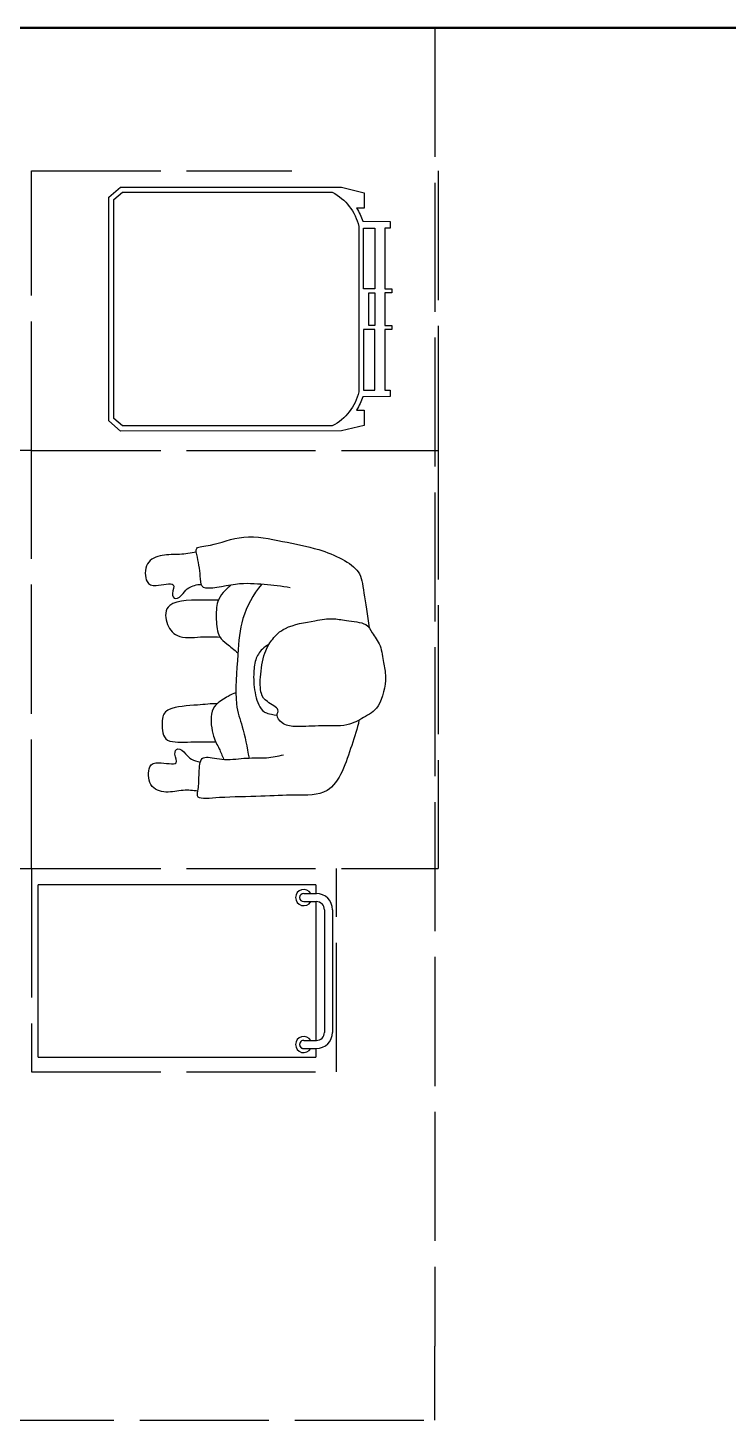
# Model space of a CAD drawing. Header units: millimetres. Extents: x 44692 to 333458, y -26854 to 14445.
# Drawn here: x 150120 to 151498, y -13217 to -10477 of the extents above; entities that cross this region are included whole.
import ezdxf

# ---------------------------------------------------------------- set-up
doc = ezdxf.new("R2010")
doc.units = ezdxf.units.MM
doc.header["$LTSCALE"] = 100
doc.linetypes.add('DASHEDX2', pattern=[3.048, 2.54, -0.508])
for name, color, linetype in [('Area circulacion', 50, 'DASHEDX2'), ('Area proceso', 90, 'DASHEDX2'), ('Personal', 171, 'Continuous'), ('Transporte semielaborado', 30, 'Continuous')]:
    doc.layers.add(name, color=color, linetype=linetype)
doc.layers.add('Paredes', color=7, linetype='Continuous', lineweight=50)

# ---------------------------------------------------------------- blocks, each defined once
blk = doc.blocks.new('pa17-16')
for points, knots in [([(5.62, 2.5537), (5.6188, 2.5427), (5.6154, 2.5253), (5.6223, 2.4901), (5.6346, 2.4293), (5.661, 2.4064), (5.685, 2.3908), (5.7322, 2.3832), (5.7723, 2.3842), (5.7881, 2.3969), (5.8018, 2.4268), (5.8146, 2.4162), (5.8324, 2.4305), (5.8382, 2.4568), (5.8318, 2.5038), (5.8344, 2.5615), (5.8137, 2.5937), (5.7944, 2.6284), (5.7307, 2.6388), (5.7037, 2.6296), (5.6679, 2.626), (5.6442, 2.6055), (5.6228, 2.5961), (5.6214, 2.5667), (5.62, 2.5537)], [0, 0, 0, 0, 0.297584, 0.631064, 1.068635, 1.39533, 1.69617, 2.097861, 2.458938, 2.716293, 3.010442, 3.199165, 3.447293, 3.731671, 4.119196, 4.541864, 4.881702, 5.22714, 5.673063, 5.989311, 6.327668, 6.644571, 6.906626, 7.259736, 7.259736, 7.259736, 7.259736]), ([(5.5575, 2.4391), (5.5549, 2.4218), (5.5525, 2.3852), (5.5491, 2.3329), (5.5712, 2.2599), (5.5431, 2.2589), (5.5029, 2.2526), (5.4793, 2.2435), (5.4785, 2.2813), (5.4499, 2.3438), (5.4658, 2.4235), (5.4776, 2.5033), (5.5116, 2.5798), (5.5552, 2.585), (5.608, 2.5962), (5.6336, 2.6001)], [0, 0, 0, 0, 0.404899, 0.829805, 1.276298, 1.516647, 1.885942, 2.122553, 2.418487, 2.881882, 3.382407, 3.897515, 4.613825, 5.020942, 5.393355, 5.393355, 5.393355, 5.393355]), ([(5.8196, 2.5846), (5.837, 2.5819), (5.8817, 2.5675), (5.9755, 2.5418), (5.972, 2.4609), (5.9791, 2.3926), (5.9812, 2.315), (5.9891, 2.2612), (5.9692, 2.2664), (5.9401, 2.2663), (5.9063, 2.2668), (5.9005, 2.2811), (5.909, 2.3184), (5.9007, 2.3606), (5.9019, 2.4011), (5.8964, 2.4238), (5.8933, 2.4348)], [6.682038, 6.682038, 6.682038, 6.682038, 7.076266, 7.806153, 8.304227, 8.77662, 9.284333, 9.649979, 9.844608, 10.160206, 10.472731, 10.661147, 10.998544, 11.371438, 11.724832, 12.051545, 12.051545, 12.051545, 12.051545]), ([(5.6724, 2.3994), (5.675, 2.3947), (5.6837, 2.383), (5.7041, 2.3718), (5.7348, 2.3697), (5.774, 2.3728), (5.8085, 2.3874), (5.8116, 2.4015), (5.8144, 2.4199)], [0.121052, 0.121052, 0.121052, 0.121052, 0.297289, 0.584433, 0.895396, 1.26174, 1.600834, 1.760925, 1.760925, 1.760925, 1.760925]), ([(5.5522, 2.3809), (5.573, 2.3653), (5.6222, 2.3398), (5.6924, 2.3383), (5.7952, 2.3323), (5.8376, 2.352), (5.881, 2.3613), (5.9019, 2.366)], [0, 0, 0, 0, 0.49262, 0.970296, 1.525877, 1.91054, 2.357805, 2.357805, 2.357805, 2.357805]), ([(5.5552, 2.3206), (5.5597, 2.3147), (5.5706, 2.3043), (5.5892, 2.2916), (5.6248, 2.2913), (5.6613, 2.2967), (5.6731, 2.3154), (5.6858, 2.3299), (5.6912, 2.3378)], [0, 0, 0, 0, 0.262594, 0.520609, 0.853848, 1.185107, 1.43842, 1.738028, 1.738028, 1.738028, 1.738028]), ([(5.7713, 2.3359), (5.7736, 2.3305), (5.7786, 2.3203), (5.7954, 2.2951), (5.8154, 2.2848), (5.8612, 2.2906), (5.8838, 2.3057), (5.8988, 2.3117), (5.9058, 2.3148)], [0, 0, 0, 0, 0.233477, 0.532145, 0.79329, 1.163492, 1.458071, 1.725911, 1.725911, 1.725911, 1.725911]), ([(5.5867, 2.2952), (5.5866, 2.2877), (5.5872, 2.2667), (5.5883, 2.1873), (5.6353, 2.19), (5.6673, 2.2128), (5.6606, 2.2618), (5.6599, 2.2881), (5.6606, 2.3008)], [0.078483, 0.078483, 0.078483, 0.078483, 0.321516, 0.797556, 1.122606, 1.448668, 1.830958, 2.166281, 2.166281, 2.166281, 2.166281]), ([(5.7943, 2.2992), (5.7951, 2.2858), (5.7984, 2.2614), (5.8038, 2.2002), (5.8255, 2.1869), (5.8672, 2.191), (5.8755, 2.2117), (5.8718, 2.2605), (5.8715, 2.286), (5.871, 2.2978)], [0, 0, 0, 0, 0.353805, 0.775896, 1.041599, 1.377968, 1.615337, 2.001902, 2.313716, 2.313716, 2.313716, 2.313716]), ([(5.9713, 2.2652), (5.9703, 2.2553), (5.9686, 2.234), (5.9786, 2.2017), (5.9668, 2.1644), (5.9218, 2.1628), (5.9134, 2.1832), (5.9229, 2.229), (5.8988, 2.2135), (5.882, 2.2215), (5.8976, 2.2397), (5.908, 2.248), (5.912, 2.2618), (5.9127, 2.2683)], [0.038839, 0.038839, 0.038839, 0.038839, 0.324329, 0.654038, 0.980089, 1.31306, 1.562526, 1.890179, 2.123217, 2.319335, 2.559559, 2.78492, 2.989829, 2.989829, 2.989829, 2.989829]), ([(5.4915, 2.2484), (5.4936, 2.2374), (5.4981, 2.215), (5.4968, 2.1806), (5.512, 2.1445), (5.5569, 2.147), (5.5634, 2.1681), (5.5498, 2.2128), (5.5753, 2.1995), (5.5912, 2.209), (5.5741, 2.2257), (5.5617, 2.2339), (5.5559, 2.2515), (5.5556, 2.26)], [0, 0, 0, 0, 0.324329, 0.654038, 0.980089, 1.31306, 1.562526, 1.890179, 2.123217, 2.319335, 2.559559, 2.78492, 3.066636, 3.066636, 3.066636, 3.066636])]:
    blk.add_open_spline(points, degree=3, knots=knots)

msp = doc.modelspace()

# ---------------------------------------------------------------- linework, layer by layer
at = {"layer": 'Area circulacion'}
for p, q in [((150920.923, -10476.822), (150920.923, -13071.375)), ((150920.923, -13217.233), (150920.923, -13071.375)), ((148511.465, -13217.233), (150920.923, -13217.233))]:
    msp.add_line(p, q, dxfattribs=at)
at = {"layer": 'Area proceso'}
for p, q in [((150127.465, -11308.517), (150127.465, -10758.517)), ((150127.465, -10758.517), (150639.082, -10758.517)), ((150927.465, -10758.517), (150927.465, -11308.517)), ((150127.465, -11308.517), (149311.465, -11308.517)), ((150127.465, -12131.517), (150127.465, -11308.517)), ((150127.465, -11308.517), (150927.465, -11308.517)), ((150927.465, -11308.517), (150927.465, -12131.517)), ((149311.465, -12131.517), (150127.465, -12131.517))]:
    msp.add_line(p, q, dxfattribs=at)
at = {"layer": 'Area proceso', "color": 3}
for p, q in [((150127.465, -12131.517), (150927.465, -12131.517)), ((150127.465, -12131.517), (150127.465, -12531.517)), ((150727.465, -12531.517), (150727.465, -12131.517)), ((150127.465, -12531.517), (150727.465, -12531.517))]:
    msp.add_line(p, q, dxfattribs=at)
at = {"layer": 'Paredes'}
msp.add_line((154189.941, -10476.822), (148511.465, -10476.822), dxfattribs=at)
at = {"layer": 'Transporte semielaborado'}
for p, q in [((150686.613, -12163.817), (150140.41, -12163.817)), ((150140.41, -12502.702), (150140.41, -12163.817)), ((150686.613, -12163.817), (150662.692, -12163.817)), ((150686.613, -12163.817), (150678.639, -12163.817)), ((150686.613, -12163.817), (150686.613, -12171.791)), ((150686.613, -12163.817), (150686.613, -12180.679)), ((150686.613, -12163.817), (150686.613, -12180.679)), ((150662.692, -12180.679), (150687.61, -12180.679)), ((150662.692, -12196.626), (150687.61, -12196.626)), ((150686.613, -12196.626), (150686.613, -12469.893)), ((150703.557, -12212.574), (150703.557, -12453.945)), ((150719.505, -12212.574), (150719.505, -12453.945)), ((150662.692, -12469.893), (150687.61, -12469.893)), ((150662.692, -12485.84), (150687.61, -12485.84)), ((150686.613, -12485.84), (150686.613, -12502.702)), ((150140.41, -12502.702), (150686.613, -12502.702))]:
    msp.add_line(p, q, dxfattribs=at)
for points in [[(150835.83, -11070.492), (150822.103, -11070.492), (150822.103, -11189.638), (150833.005, -11189.638), (150833.005, -11196.152), (150833.005, -11202.667), (150778.811, -11203.038, -0.06535175), (150766.898, -11229.207), (150781.625, -11229.097), (150781.625, -11259.209), (150737.196, -11270.202), (150302.515, -11270.488), (150279.463, -11250.369), (150279.463, -11030.345), (150279.463, -10810.32), (150302.515, -10790.202), (150737.196, -10790.488), (150781.625, -10801.481), (150781.625, -10831.592), (150766.898, -10831.483, -0.06535175), (150778.811, -10857.651), (150833.005, -10858.022), (150833.005, -10864.537), (150833.005, -10871.052), (150822.103, -10871.052), (150822.103, -10990.197), (150835.83, -10990.197), (150835.83, -10998.32), (150822.103, -10998.32), (150822.103, -11030.345), (150822.103, -11062.369), (150835.83, -11062.369)], [(150718.867, -11260.214), (150306.262, -11260.485), (150289.463, -11245.824), (150289.463, -11030.345), (150289.463, -10814.865), (150306.262, -10800.204), (150718.867, -10800.476, -0.22212915), (150771.12, -10867.599), (150771.12, -11193.09, -0.22212915)]]:
    msp.add_lwpolyline(points, format="xyb", close=True, dxfattribs=at)
for points in [[(150780.675, -10990.197), (150780.675, -10871.052), (150802.701, -10871.052), (150802.701, -10990.197), (150780.683, -10990.197)], [(150780.675, -11070.492), (150780.675, -11189.638), (150802.701, -11189.638), (150802.701, -11070.492), (150780.683, -11070.492)]]:
    msp.add_lwpolyline(points, dxfattribs=at)
msp.add_lwpolyline([(150790.688, -10998.32), (150802.701, -10998.32), (150802.701, -11030.345), (150802.701, -11062.369), (150790.688, -11062.369), (150790.688, -11030.345)], close=True, dxfattribs=at)
for centre, radius, start, end in [((150662.692, -12188.652), 15.948, 30, 330), ((150662.692, -12188.652), 7.974, 90, 270), ((150687.61, -12212.574), 31.895, 0, 90), ((150687.61, -12212.574), 15.948, 0, 90), ((150662.692, -12477.867), 15.948, 30, 330), ((150687.61, -12453.945), 15.948, 270, 0), ((150687.61, -12453.945), 31.895, 270, 0), ((150662.692, -12477.867), 7.974, 89.999891, 270), ((150662.692, -12477.867), 7.974, 180, 270)]:
    msp.add_arc(centre, radius, start, end, dxfattribs=at)

# ---------------------------------------------------------------- block references
at = {"layer": 'Personal', "xscale": 979.1504951166461, "yscale": 979.1504951166461, "zscale": 979.1504951166461, "rotation": 268.3998681193052}
msp.add_blockref('pa17-16', (148400.885, -6072.731), dxfattribs=at)

doc.saveas('drawing.dxf')
